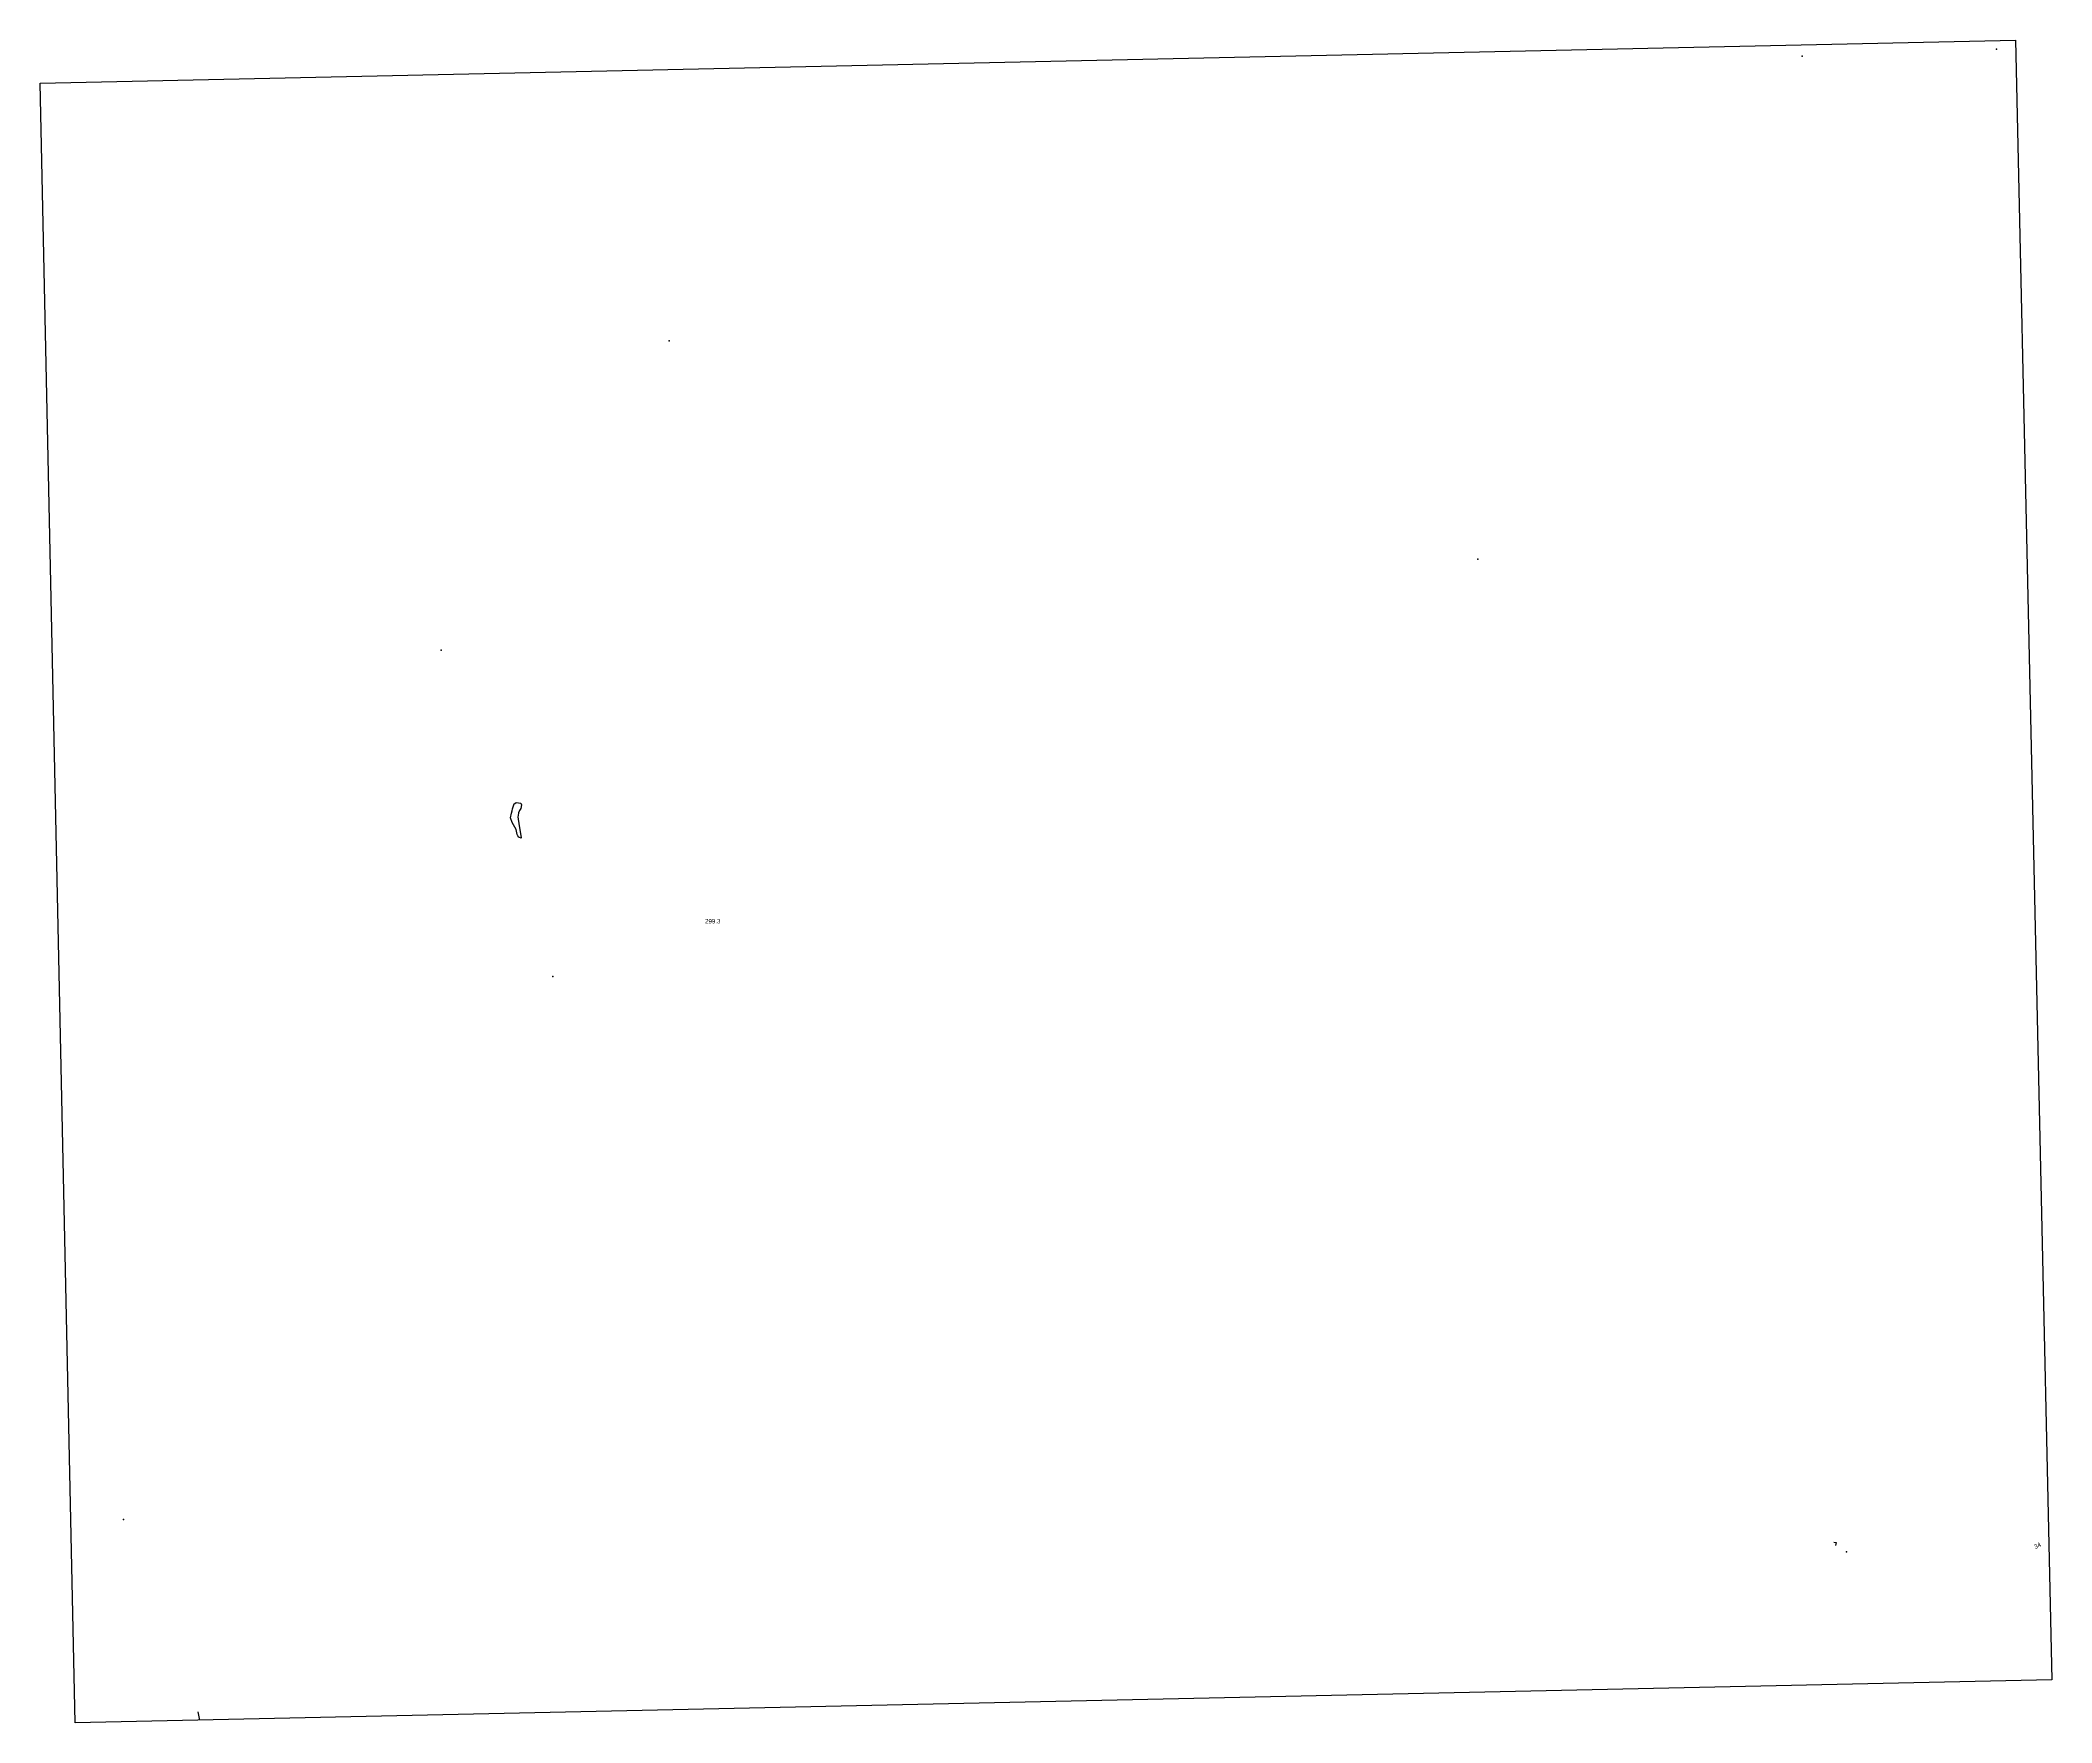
# Model space of a CAD drawing. Header units: metres. Extents: x 1640377 to 1647188, y 4862161 to 4867860.
import ezdxf

# ---------------------------------------------------------------- set-up
doc = ezdxf.new("R2010")
doc.units = ezdxf.units.M

msp = doc.modelspace()

# ---------------------------------------------------------------- linework, layer by layer
at = {"layer": '0231'}
for p in [(1647000.63, 4867829.22, 272.16), (1646343.31, 4867805.9, 397.27), (1642506.09, 4866841.75, 381.54), (1641734.62, 4865794.25, 603.6), (1642112.33, 4864688.2, 433.96), (1640659.45, 4862849.61, 97.58), (1646492.89, 4862739.77, 52.88)]:
    msp.add_point(p, dxfattribs=at)
at = {"layer": '0708', "flags": 128}
msp.add_polyline3d([(1640917.36, 4862170.21, 72.73), (1640911.27, 4862198.25, 72.7)], dxfattribs=at)
at = {"layer": '0714', "flags": 128}
msp.add_polyline3d([(1641969.01, 4865226.08, 518.87), (1641972.82, 4865242.18, 519.69), (1641975.04, 4865250.21, 520.89), (1641976.45, 4865256.96, 520.73), (1641981.46, 4865273.74, 518.06), (1641983.69, 4865275.16, 517.08), (1641987.97, 4865277.87, 515.2), (1641996.91, 4865277.48, 512.35), (1642004.36, 4865276.13, 509.62), (1642006.15, 4865269.78, 505.74), (1642004.58, 4865257.76, 502.83), (1642000.05, 4865250.78, 503.03), (1641996.31, 4865243.13, 503.32), (1641994.92, 4865233.87, 503.97), (1641994.58, 4865229.88, 504.11), (1641995.36, 4865221.81, 504.33), (1641997.57, 4865207.3, 505.28), (1642001.17, 4865185.76, 506.86), (1642005.45, 4865159.45, 506.9), (1642005.7, 4865157.77, 506.77), (1642000.11, 4865158.99, 510.7), (1641996.97, 4865160.79, 512.04), (1641993.7, 4865165.58, 513.18), (1641992.25, 4865169.7, 513.39), (1641988.16, 4865187.15, 513.18), (1641984.13, 4865194.87, 514.36), (1641975.01, 4865209.96, 517.48), (1641969.01, 4865226.08, 518.87)], dxfattribs=at)
at = {"layer": '0906', "flags": 128}
for points in [[(1647065, 4867860, 556.52), (1647188, 4862307, 591.63), (1640495, 4862161, 633.96), (1640377, 4867715, 669.08), (1647065, 4867860, 556.52)], [(1646450.28, 4862772.46, 54.29), (1646457.94, 4862771.33, 54.11), (1646455.68, 4862761.5, 54.49)]]:
    msp.add_polyline3d(points, dxfattribs=at)
at = {"layer": '0907'}
msp.add_point((1645244.54, 4866102.58, 567.93), dxfattribs=at)

# ---------------------------------------------------------------- texts
at = {"layer": '1014'}
msp.add_text('299.3', height=15, dxfattribs=at).set_placement((1642628.16, 4864868.39, 299.3))
at = {"layer": '1016'}
msp.add_text('34', height=15, rotation=26, dxfattribs=at).set_placement((1647132.59, 4862749.38, 34))

doc.saveas('drawing.dxf')
